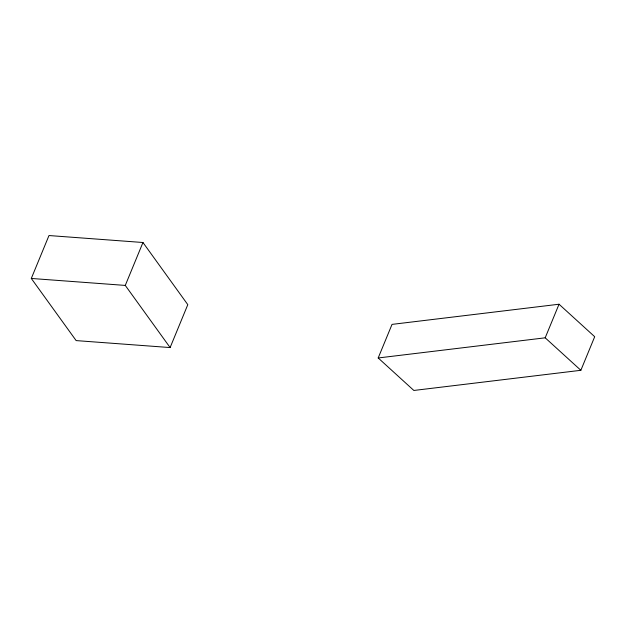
<?xml version="1.0" encoding="UTF-8"?>
<svg xmlns="http://www.w3.org/2000/svg" width="626" height="626" viewBox="0 0 626 626"><rect width="100%" height="100%" fill="white"/><g stroke="black" fill="none" stroke-linecap="round" stroke-linejoin="round"><path stroke-width="0.94" d="M31.3 278.453L48.984 235.54L142.963 242.505L187.8 304.659L170.115 347.563L76.145 340.599L31.3 278.453L125.278 285.417L170.115 347.563M125.278 285.417L142.963 242.505M378.19 357.97L392.032 324.385L559.034 304.228L594.7 336.71L580.858 370.302L413.856 390.46L378.19 357.97L545.191 337.813L580.858 370.302M545.191 337.813L559.034 304.228"/></g></svg>
